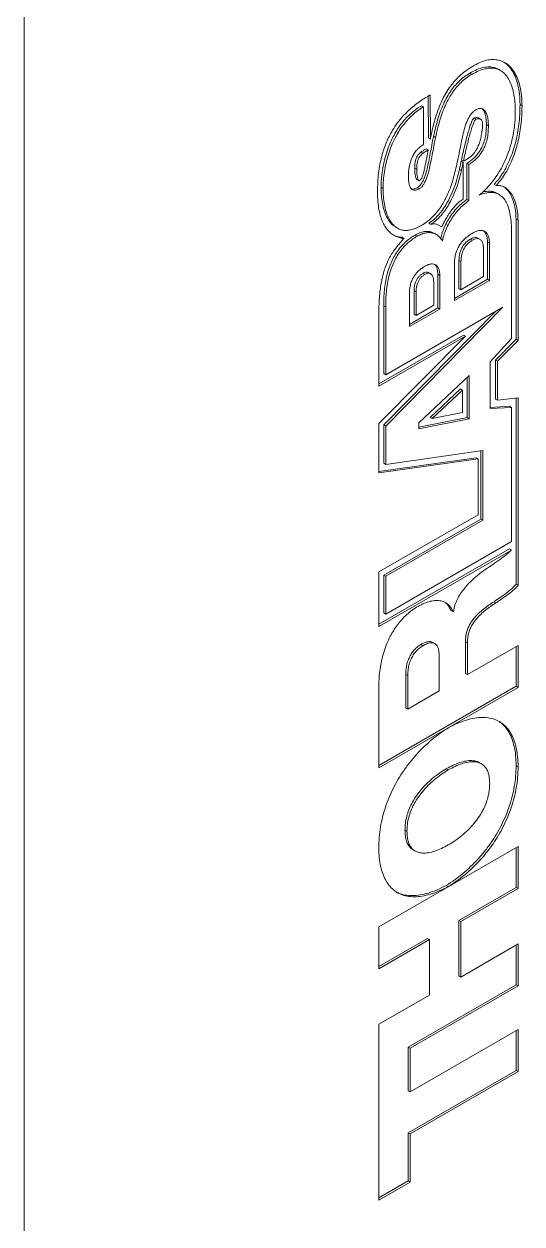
# Model space of a CAD drawing. Header units: millimetres. Extents: x 2 to 278, y 1 to 215.
# Drawn here: x 257.38 to 264.12, y 152.03 to 168.29 of the extents above; entities that cross this region are included whole.
import ezdxf

# ---------------------------------------------------------------- set-up
doc = ezdxf.new("R2010")
doc.units = ezdxf.units.MM

msp = doc.modelspace()

# ---------------------------------------------------------------- linework, layer by layer
at = {"color": 7, "linetype": 'Continuous', "lineweight": 18}
for p, q in [((257.377, 144.993), (257.377, 168.793)), ((263.829, 167.658), (263.802, 167.674)), ((263.412, 167.622), (263.439, 167.606)), ((262.879, 166.729), (262.877, 167.328)), ((262.759, 167.181), (262.785, 167.165)), ((262.785, 167.165), (262.785, 166.653)), ((262.852, 166.745), (262.85, 167.312)), ((264.093, 167.196), (264.12, 167.181)), ((263.474, 167.016), (263.501, 167)), ((263.558, 167), (263.531, 167.015)), ((263.638, 166.925), (263.665, 166.91)), ((262.852, 166.745), (262.879, 166.729)), ((262.923, 166.768), (262.95, 166.753)), ((262.752, 166.552), (262.779, 166.536)), ((262.823, 166.598), (262.85, 166.582)), ((263.295, 166.428), (263.322, 166.412)), ((263.299, 166.443), (263.326, 166.428)), ((263.322, 166.412), (263.322, 165.916)), ((263.374, 165.911), (263.374, 166.401)), ((263.374, 166.401), (263.401, 166.385)), ((263.401, 165.895), (263.401, 166.385)), ((262.667, 166.337), (262.694, 166.322)), ((263.272, 166.318), (263.299, 166.302)), ((262.212, 166.077), (262.239, 166.061)), ((262.696, 166.182), (262.723, 166.166)), ((262.699, 166.069), (262.726, 166.053)), ((263.741, 166.115), (263.768, 166.099)), ((263.374, 165.911), (263.401, 165.895)), ((263.81, 165.978), (263.783, 165.994)), ((262.408, 165.537), (262.435, 165.522)), ((262.856, 165.59), (262.882, 165.575)), ((264.04, 164.018), (264.04, 165.644)), ((264.04, 165.644), (264.067, 165.629)), ((264.067, 164.002), (264.067, 165.629)), ((262.495, 165.399), (262.522, 165.383)), ((262.673, 165.428), (262.7, 165.413)), ((262.96, 165.437), (262.933, 165.453)), ((263.42, 165.374), (263.447, 165.358)), ((263.549, 165.372), (263.522, 165.387)), ((263.979, 165.465), (263.979, 164.026)), ((263.599, 164.865), (263.599, 165.245)), ((263.653, 165.336), (263.653, 164.83)), ((263.653, 165.336), (263.68, 165.321)), ((263.68, 165.321), (263.68, 164.814)), ((263.205, 164.54), (263.205, 165.047)), ((263.266, 165.084), (263.266, 164.704)), ((263.266, 165.084), (263.293, 165.069)), ((263.293, 165.069), (263.293, 164.688)), ((262.779, 164.911), (262.806, 164.896)), ((262.882, 164.905), (262.855, 164.921)), ((262.981, 164.898), (262.981, 164.442)), ((262.981, 164.898), (263.008, 164.882)), ((262.924, 164.477), (262.924, 164.796)), ((263.008, 164.882), (263.008, 164.426)), ((263.205, 164.571), (263.653, 164.83)), ((263.205, 164.54), (263.68, 164.814)), ((263.293, 164.688), (263.599, 164.865)), ((263.653, 164.83), (263.68, 164.814)), ((262.595, 164.188), (262.595, 164.644)), ((262.659, 164.674), (262.659, 164.356)), ((262.659, 164.674), (262.686, 164.659)), ((262.686, 164.659), (262.686, 164.34)), ((263.266, 164.704), (263.293, 164.688)), ((262.247, 163.551), (262.247, 164.472)), ((262.247, 164.472), (262.274, 164.456)), ((262.247, 162.857), (263.763, 164.395)), ((262.274, 163.536), (262.274, 164.456)), ((262.274, 162.841), (263.861, 164.452)), ((263.861, 164.452), (262.274, 163.536)), ((262.981, 164.442), (262.595, 164.219)), ((263.008, 164.426), (262.595, 164.188)), ((262.686, 164.34), (262.924, 164.477)), ((262.981, 164.442), (263.008, 164.426)), ((262.181, 164.341), (262.181, 163.38)), ((262.659, 164.356), (262.686, 164.34)), ((262.181, 163.411), (263.329, 164.073)), ((263.329, 164.073), (263.356, 164.058)), ((262.181, 163.38), (263.356, 164.058)), ((263.356, 164.058), (262.181, 162.877)), ((263.979, 164.026), (263.689, 163.713)), ((263.762, 163.733), (264.04, 164.018)), ((263.789, 163.718), (264.067, 164.002)), ((264.04, 164.018), (264.067, 164.002)), ((263.689, 163.713), (263.689, 163.077)), ((263.762, 163.205), (263.762, 163.733)), ((263.762, 163.733), (263.789, 163.718)), ((263.789, 163.19), (263.789, 163.718)), ((262.247, 163.551), (262.274, 163.536)), ((262.723, 162.884), (263.404, 163.525)), ((263.377, 163.5), (263.377, 162.955)), ((263.404, 163.525), (263.404, 162.94)), ((263.286, 163.343), (262.875, 162.958)), ((263.313, 163.328), (262.902, 162.942)), ((263.286, 163.343), (263.313, 163.328)), ((263.313, 163.025), (263.313, 163.328)), ((263.689, 163.094), (263.949, 163.109)), ((263.762, 163.205), (263.789, 163.19)), ((264.067, 163.221), (263.789, 163.19)), ((263.949, 163.109), (263.976, 163.094)), ((264.04, 163.218), (264.04, 160.699)), ((264.067, 163.221), (264.067, 160.683)), ((262.723, 162.825), (263.377, 162.955)), ((262.723, 162.804), (263.404, 162.94)), ((262.875, 162.958), (262.902, 162.942)), ((262.902, 162.942), (263.313, 163.025)), ((263.377, 162.955), (263.404, 162.94)), ((263.689, 163.077), (263.976, 163.094)), ((263.976, 163.094), (263.976, 161.275)), ((262.181, 162.877), (262.181, 162.205)), ((262.247, 162.336), (262.247, 162.857)), ((262.247, 162.857), (262.274, 162.841)), ((262.274, 162.32), (262.274, 162.841)), ((262.723, 162.804), (262.723, 162.884)), ((263.591, 162.509), (262.274, 162.32)), ((263.564, 161.581), (263.564, 162.505)), ((263.591, 161.565), (263.591, 162.509)), ((262.181, 162.224), (263.498, 162.41)), ((262.181, 162.205), (263.525, 162.395)), ((262.247, 162.336), (262.274, 162.32)), ((263.498, 162.41), (263.525, 162.395)), ((263.525, 162.395), (263.525, 161.639)), ((263.525, 161.639), (262.181, 160.864)), ((262.247, 160.821), (263.564, 161.581)), ((262.274, 160.805), (263.591, 161.565)), ((263.564, 161.581), (263.591, 161.565)), ((262.181, 160.155), (263.952, 161.176)), ((262.181, 160.124), (263.979, 161.16)), ((263.976, 161.275), (262.274, 160.292)), ((263.952, 161.176), (263.979, 161.16)), ((262.181, 160.864), (262.181, 160.124)), ((262.247, 160.308), (262.247, 160.821)), ((262.247, 160.821), (262.274, 160.805)), ((262.274, 160.292), (262.274, 160.805)), ((264.04, 160.699), (264.067, 160.683)), ((263.158, 160.342), (263.185, 160.327)), ((263.185, 160.327), (263.19, 160.33)), ((263.739, 160.46), (263.766, 160.445)), ((262.247, 160.308), (262.274, 160.292)), ((262.749, 159.88), (262.776, 159.864)), ((262.939, 159.893), (262.912, 159.908)), ((263.353, 159.919), (263.353, 159.488)), ((263.353, 159.919), (263.38, 159.904)), ((263.38, 159.904), (263.38, 159.472)), ((263.38, 159.472), (264.067, 159.868)), ((264.04, 159.853), (264.04, 159.314)), ((264.067, 159.868), (264.067, 159.299)), ((262.998, 159.251), (262.998, 159.729)), ((262.546, 159.475), (262.546, 159.021)), ((262.546, 159.475), (262.573, 159.459)), ((262.573, 159.459), (262.573, 159.006)), ((263.353, 159.488), (263.38, 159.472)), ((262.181, 158.21), (262.181, 159.325)), ((264.04, 159.314), (262.181, 158.241)), ((264.067, 159.299), (262.181, 158.21)), ((262.573, 159.006), (262.998, 159.251)), ((264.04, 159.314), (264.067, 159.299)), ((262.546, 159.021), (262.573, 159.006)), ((263.57, 158.264), (263.543, 158.279)), ((264.04, 158.237), (264.067, 158.222)), ((263.095, 158.197), (263.122, 158.181)), ((262.535, 157.365), (262.562, 157.35)), ((262.181, 156.055), (264.067, 157.144)), ((262.647, 157.097), (262.674, 157.082)), ((264.04, 157.128), (264.04, 156.59)), ((264.067, 157.144), (264.067, 156.574)), ((263.095, 156.617), (263.122, 156.601)), ((264.04, 156.59), (263.263, 156.141)), ((264.04, 156.59), (264.067, 156.574)), ((264.067, 156.574), (263.29, 156.126)), ((263.263, 156.141), (263.263, 155.391)), ((263.263, 156.141), (263.29, 156.126)), ((263.29, 156.126), (263.29, 155.375)), ((262.181, 155.485), (262.181, 156.055)), ((262.841, 155.897), (262.181, 155.516)), ((262.868, 155.882), (262.181, 155.485)), ((262.841, 155.897), (262.868, 155.882)), ((262.868, 155.131), (262.868, 155.882)), ((263.29, 155.375), (264.067, 155.824)), ((264.04, 155.808), (264.04, 155.27)), ((264.067, 155.824), (264.067, 155.254)), ((263.263, 155.391), (263.29, 155.375)), ((262.181, 154.735), (262.868, 155.131)), ((264.04, 155.27), (262.577, 154.425)), ((264.067, 155.254), (262.604, 154.409)), ((264.04, 155.27), (264.067, 155.254)), ((262.181, 152.353), (262.181, 154.735)), ((262.604, 153.819), (264.067, 154.663)), ((264.04, 154.648), (264.04, 154.109)), ((264.067, 154.663), (264.067, 154.094)), ((262.577, 154.425), (262.577, 153.834)), ((262.577, 154.425), (262.604, 154.409)), ((262.604, 154.409), (262.604, 153.819)), ((264.04, 154.109), (262.577, 153.265)), ((264.067, 154.094), (262.604, 153.249)), ((264.04, 154.109), (264.067, 154.094)), ((262.577, 153.834), (262.604, 153.819)), ((262.577, 153.265), (262.577, 152.612)), ((262.577, 153.265), (262.604, 153.249)), ((262.604, 153.249), (262.604, 152.597)), ((262.577, 152.612), (262.181, 152.384)), ((262.604, 152.597), (262.181, 152.353)), ((262.577, 152.612), (262.604, 152.597))]:
    msp.add_line(p, q, dxfattribs=at)
for points, knots in [([(263.476, 167.73), (263.443, 167.71), (263.381, 167.672), (263.293, 167.602), (263.216, 167.527), (263.149, 167.445), (263.09, 167.357), (263.037, 167.258), (262.989, 167.145), (262.947, 167.019), (262.911, 166.885), (262.892, 166.794), (262.882, 166.746)], [0, 0, 0, 0, 0.109799, 0.208177, 0.298058, 0.382594, 0.464941, 0.547939, 0.649641, 0.758011, 0.874563, 1, 1, 1, 1]), ([(263.412, 167.622), (263.445, 167.639), (263.508, 167.673), (263.597, 167.701), (263.677, 167.71), (263.746, 167.701), (263.784, 167.682), (263.802, 167.673)], [0, 0, 0, 0, 0.229514, 0.440201, 0.637536, 0.826735, 1, 1, 1, 1]), ([(263.439, 167.606), (263.472, 167.624), (263.535, 167.657), (263.624, 167.685), (263.704, 167.694), (263.774, 167.685), (263.834, 167.659), (263.886, 167.617), (263.93, 167.561), (263.967, 167.489), (263.996, 167.403), (264.015, 167.306), (264.027, 167.202), (264.029, 167.127), (264.029, 167.089)], [0, 0, 0, 0, 0.091949, 0.176355, 0.255412, 0.331209, 0.405577, 0.479968, 0.5554, 0.640274, 0.727431, 0.816755, 0.907825, 1, 1, 1, 1]), ([(264.12, 167.181), (264.118, 167.228), (264.116, 167.321), (264.094, 167.445), (264.061, 167.552), (264.016, 167.642), (263.96, 167.714), (263.895, 167.765), (263.823, 167.797), (263.745, 167.81), (263.661, 167.804), (263.57, 167.779), (263.508, 167.746), (263.476, 167.73)], [0, 0, 0, 0, 0.109685, 0.21443, 0.31466, 0.410794, 0.503291, 0.5927, 0.674805, 0.755537, 0.835842, 0.916876, 1, 1, 1, 1]), ([(264.093, 167.196), (264.091, 167.244), (264.089, 167.336), (264.067, 167.46), (264.034, 167.568), (263.989, 167.657), (263.937, 167.727), (263.894, 167.757), (263.875, 167.771)], [0, 0, 0, 0, 0.189719, 0.370893, 0.544258, 0.710537, 0.870526, 1, 1, 1, 1]), ([(262.923, 166.768), (262.931, 166.805), (262.947, 166.878), (262.976, 166.987), (263.011, 167.096), (263.054, 167.202), (263.101, 167.297), (263.153, 167.38), (263.207, 167.451), (263.268, 167.516), (263.338, 167.575), (263.387, 167.606), (263.412, 167.622)], [0, 0, 0, 0, 0.113726, 0.22698, 0.338286, 0.446853, 0.552915, 0.635554, 0.71917, 0.805944, 0.898565, 1, 1, 1, 1]), ([(262.95, 166.753), (262.958, 166.789), (262.974, 166.862), (263.003, 166.972), (263.038, 167.08), (263.081, 167.186), (263.128, 167.281), (263.18, 167.364), (263.234, 167.435), (263.295, 167.5), (263.365, 167.56), (263.414, 167.59), (263.439, 167.606)], [0, 0, 0, 0, 0.113726, 0.22698, 0.338286, 0.446853, 0.552915, 0.635554, 0.71917, 0.805944, 0.898565, 1, 1, 1, 1]), ([(262.877, 167.328), (262.854, 167.314), (262.807, 167.287), (262.734, 167.239), (262.658, 167.182), (262.582, 167.116), (262.506, 167.039), (262.432, 166.95), (262.371, 166.859), (262.322, 166.77), (262.283, 166.684), (262.248, 166.591), (262.218, 166.491), (262.194, 166.382), (262.176, 166.265), (262.165, 166.139), (262.164, 166.054), (262.163, 166.01)], [0, 0, 0, 0, 0.056164, 0.116151, 0.178813, 0.24334, 0.309404, 0.377311, 0.448134, 0.499496, 0.55392, 0.612334, 0.67574, 0.74518, 0.821694, 0.906303, 1, 1, 1, 1]), ([(262.212, 166.077), (262.213, 166.114), (262.214, 166.188), (262.228, 166.303), (262.25, 166.419), (262.281, 166.536), (262.322, 166.651), (262.37, 166.755), (262.422, 166.847), (262.476, 166.926), (262.537, 167.001), (262.605, 167.069), (262.679, 167.131), (262.732, 167.164), (262.759, 167.181)], [0, 0, 0, 0, 0.09665, 0.192571, 0.287049, 0.379597, 0.470064, 0.558763, 0.627816, 0.697077, 0.767566, 0.840557, 0.917512, 1, 1, 1, 1]), ([(262.239, 166.061), (262.24, 166.098), (262.241, 166.172), (262.255, 166.287), (262.277, 166.404), (262.308, 166.521), (262.349, 166.636), (262.397, 166.739), (262.449, 166.831), (262.503, 166.911), (262.564, 166.985), (262.632, 167.054), (262.706, 167.116), (262.758, 167.148), (262.785, 167.165)], [0, 0, 0, 0, 0.09665, 0.192571, 0.287049, 0.379597, 0.470064, 0.558763, 0.627816, 0.697077, 0.767566, 0.840557, 0.917512, 1, 1, 1, 1]), ([(263.741, 166.115), (263.761, 166.137), (263.803, 166.182), (263.86, 166.266), (263.915, 166.363), (263.965, 166.473), (264.005, 166.587), (264.037, 166.701), (264.061, 166.815), (264.079, 166.936), (264.091, 167.065), (264.092, 167.151), (264.093, 167.196)], [0, 0, 0, 0, 0.073949, 0.154251, 0.242145, 0.338992, 0.446269, 0.538923, 0.639789, 0.749692, 0.869477, 1, 1, 1, 1]), ([(263.768, 166.099), (263.788, 166.121), (263.83, 166.167), (263.887, 166.25), (263.942, 166.347), (263.992, 166.458), (264.032, 166.571), (264.064, 166.685), (264.088, 166.799), (264.106, 166.921), (264.117, 167.05), (264.119, 167.136), (264.12, 167.181)], [0, 0, 0, 0, 0.073949, 0.154251, 0.242145, 0.338992, 0.446269, 0.538923, 0.639789, 0.749692, 0.869477, 1, 1, 1, 1]), ([(263.491, 167.124), (263.48, 167.116), (263.457, 167.1), (263.425, 167.064), (263.398, 167.021), (263.375, 166.972), (263.354, 166.917), (263.333, 166.845), (263.312, 166.756), (263.29, 166.648), (263.269, 166.534), (263.253, 166.456), (263.244, 166.416)], [0, 0, 0, 0, 0.060837, 0.118788, 0.17896, 0.244712, 0.317645, 0.398139, 0.532159, 0.679604, 0.836844, 1, 1, 1, 1]), ([(263.299, 166.443), (263.306, 166.478), (263.321, 166.546), (263.345, 166.645), (263.368, 166.739), (263.391, 166.824), (263.413, 166.897), (263.431, 166.948), (263.446, 166.981), (263.455, 166.997), (263.462, 167.007), (263.469, 167.013), (263.472, 167.015), (263.474, 167.016)], [0, 0, 0, 0, 0.179068, 0.353284, 0.516931, 0.664371, 0.790119, 0.889091, 0.927298, 0.957713, 0.973958, 0.98763, 1, 1, 1, 1]), ([(263.326, 166.428), (263.333, 166.462), (263.348, 166.53), (263.372, 166.63), (263.395, 166.724), (263.418, 166.809), (263.44, 166.881), (263.458, 166.933), (263.473, 166.965), (263.482, 166.981), (263.489, 166.992), (263.495, 166.998), (263.499, 167), (263.501, 167)], [0, 0, 0, 0, 0.179068, 0.353284, 0.516931, 0.664371, 0.790119, 0.889091, 0.927298, 0.957713, 0.973958, 0.98763, 1, 1, 1, 1]), ([(263.474, 167.016), (263.484, 167.018), (263.502, 167.022), (263.521, 167.021), (263.529, 167.015), (263.53, 167.014)], [0, 0, 0, 0, 0.468211, 0.885406, 1, 1, 1, 1]), ([(263.665, 166.91), (263.664, 166.935), (263.663, 166.985), (263.65, 167.05), (263.63, 167.099), (263.603, 167.13), (263.573, 167.145), (263.535, 167.145), (263.506, 167.131), (263.491, 167.124)], [0, 0, 0, 0, 0.185532, 0.365482, 0.534006, 0.651855, 0.764419, 0.877399, 1, 1, 1, 1]), ([(263.501, 167), (263.511, 167.003), (263.529, 167.007), (263.553, 167.004), (263.571, 166.991), (263.582, 166.967), (263.587, 166.932), (263.585, 166.885), (263.578, 166.827), (263.569, 166.784), (263.565, 166.76)], [0, 0, 0, 0, 0.105828, 0.200125, 0.290507, 0.387031, 0.499535, 0.635709, 0.801136, 1, 1, 1, 1]), ([(264.029, 167.089), (264.028, 167.045), (264.026, 166.956), (264.008, 166.818), (263.978, 166.68), (263.936, 166.544), (263.885, 166.421), (263.828, 166.312), (263.768, 166.216), (263.7, 166.126), (263.624, 166.042), (263.569, 165.994), (263.541, 165.97)], [0, 0, 0, 0, 0.120787, 0.238261, 0.352176, 0.462646, 0.57028, 0.653688, 0.737031, 0.821521, 0.908625, 1, 1, 1, 1]), ([(263.638, 166.925), (263.637, 166.95), (263.636, 167), (263.623, 167.065), (263.605, 167.113), (263.586, 167.132), (263.579, 167.139)], [0, 0, 0, 0, 0.294721, 0.580576, 0.84828, 1, 1, 1, 1]), ([(263.374, 166.401), (263.395, 166.415), (263.434, 166.441), (263.488, 166.49), (263.533, 166.544), (263.569, 166.601), (263.6, 166.668), (263.622, 166.747), (263.636, 166.836), (263.637, 166.894), (263.638, 166.925)], [0, 0, 0, 0, 0.132018, 0.247652, 0.351944, 0.450498, 0.548788, 0.684353, 0.833749, 1, 1, 1, 1]), ([(263.401, 166.385), (263.422, 166.399), (263.461, 166.426), (263.515, 166.475), (263.56, 166.528), (263.596, 166.585), (263.627, 166.653), (263.649, 166.731), (263.663, 166.82), (263.664, 166.879), (263.665, 166.91)], [0, 0, 0, 0, 0.132018, 0.247652, 0.351944, 0.450498, 0.548788, 0.684353, 0.833749, 1, 1, 1, 1]), ([(262.699, 166.069), (262.709, 166.076), (262.73, 166.09), (262.758, 166.125), (262.781, 166.166), (262.801, 166.213), (262.819, 166.267), (262.838, 166.338), (262.857, 166.427), (262.878, 166.535), (262.898, 166.649), (262.914, 166.728), (262.923, 166.768)], [0, 0, 0, 0, 0.054294, 0.107359, 0.16459, 0.229085, 0.302029, 0.383448, 0.52004, 0.670993, 0.832345, 1, 1, 1, 1]), ([(262.726, 166.053), (262.736, 166.06), (262.757, 166.074), (262.785, 166.109), (262.808, 166.15), (262.828, 166.198), (262.846, 166.252), (262.865, 166.323), (262.884, 166.412), (262.905, 166.519), (262.925, 166.634), (262.941, 166.713), (262.95, 166.753)], [0, 0, 0, 0, 0.054294, 0.107359, 0.16459, 0.229085, 0.302029, 0.383448, 0.52004, 0.670993, 0.832345, 1, 1, 1, 1]), ([(262.882, 166.746), (262.882, 166.743), (262.88, 166.737), (262.879, 166.732), (262.879, 166.729)], [0, 0, 0, 0, 0.558105, 1, 1, 1, 1]), ([(263.565, 166.76), (263.559, 166.737), (263.55, 166.696), (263.53, 166.639), (263.506, 166.59), (263.48, 166.55), (263.449, 166.513), (263.411, 166.481), (263.369, 166.453), (263.34, 166.436), (263.326, 166.428)], [0, 0, 0, 0, 0.162005, 0.296686, 0.411186, 0.512996, 0.609023, 0.73429, 0.864307, 1, 1, 1, 1]), ([(262.785, 166.653), (262.768, 166.642), (262.734, 166.622), (262.688, 166.575), (262.651, 166.521), (262.624, 166.463), (262.604, 166.402), (262.59, 166.34), (262.582, 166.277), (262.582, 166.238), (262.581, 166.218)], [0, 0, 0, 0, 0.137255, 0.258285, 0.373213, 0.489428, 0.610618, 0.737343, 0.868069, 1, 1, 1, 1]), ([(262.667, 166.337), (262.668, 166.357), (262.669, 166.392), (262.677, 166.441), (262.691, 166.484), (262.718, 166.524), (262.74, 166.542), (262.752, 166.552)], [0, 0, 0, 0, 0.269685, 0.474987, 0.635133, 0.804361, 1, 1, 1, 1]), ([(262.694, 166.322), (262.695, 166.341), (262.696, 166.376), (262.704, 166.425), (262.718, 166.469), (262.745, 166.508), (262.767, 166.527), (262.779, 166.536)], [0, 0, 0, 0, 0.269685, 0.474987, 0.635133, 0.804361, 1, 1, 1, 1]), ([(262.85, 166.582), (262.843, 166.547), (262.831, 166.484), (262.814, 166.398), (262.8, 166.329), (262.788, 166.275), (262.776, 166.233), (262.764, 166.202), (262.748, 166.178), (262.736, 166.17), (262.73, 166.166)], [0, 0, 0, 0, 0.247302, 0.449093, 0.609823, 0.734094, 0.827009, 0.895068, 0.948108, 1, 1, 1, 1]), ([(262.752, 166.552), (262.758, 166.557), (262.77, 166.566), (262.788, 166.577), (262.805, 166.588), (262.817, 166.594), (262.823, 166.598)], [0, 0, 0, 0, 0.266199, 0.517552, 0.736529, 1, 1, 1, 1]), ([(262.779, 166.536), (262.785, 166.541), (262.797, 166.55), (262.815, 166.562), (262.832, 166.572), (262.844, 166.579), (262.85, 166.582)], [0, 0, 0, 0, 0.266199, 0.517552, 0.736529, 1, 1, 1, 1]), ([(263.244, 166.416), (263.236, 166.38), (263.22, 166.307), (263.191, 166.198), (263.157, 166.089), (263.115, 165.982), (263.068, 165.886), (263.016, 165.803), (262.962, 165.731), (262.9, 165.664), (262.83, 165.604), (262.781, 165.573), (262.755, 165.557)], [0, 0, 0, 0, 0.112461, 0.225065, 0.33615, 0.444749, 0.550953, 0.633729, 0.71752, 0.804573, 0.897695, 1, 1, 1, 1]), ([(263.272, 166.318), (263.276, 166.338), (263.284, 166.375), (263.292, 166.412), (263.295, 166.428)], [0, 0, 0, 0, 0.55694, 1, 1, 1, 1]), ([(263.299, 166.302), (263.303, 166.323), (263.311, 166.359), (263.319, 166.396), (263.322, 166.412)], [0, 0, 0, 0, 0.55694, 1, 1, 1, 1]), ([(262.581, 166.218), (262.582, 166.199), (262.583, 166.161), (262.592, 166.111), (262.608, 166.072), (262.63, 166.046), (262.656, 166.034), (262.688, 166.035), (262.713, 166.047), (262.726, 166.053)], [0, 0, 0, 0, 0.169559, 0.342182, 0.509513, 0.629436, 0.746377, 0.866499, 1, 1, 1, 1]), ([(262.696, 166.182), (262.695, 166.182), (262.692, 166.184), (262.687, 166.194), (262.681, 166.211), (262.675, 166.236), (262.67, 166.268), (262.667, 166.303), (262.667, 166.326), (262.667, 166.337)], [0, 0, 0, 0, 0.009284, 0.10251, 0.228886, 0.37943, 0.598897, 0.814915, 1, 1, 1, 1]), ([(262.73, 166.166), (262.729, 166.166), (262.727, 166.165), (262.724, 166.165), (262.719, 166.168), (262.713, 166.178), (262.708, 166.195), (262.702, 166.221), (262.697, 166.252), (262.694, 166.287), (262.694, 166.311), (262.694, 166.322)], [0, 0, 0, 0, 0.017388, 0.036482, 0.058641, 0.147222, 0.267302, 0.410346, 0.61888, 0.824136, 1, 1, 1, 1]), ([(262.856, 165.59), (262.877, 165.604), (262.921, 165.632), (262.983, 165.693), (263.041, 165.763), (263.093, 165.843), (263.146, 165.94), (263.196, 166.054), (263.241, 166.185), (263.261, 166.273), (263.272, 166.318)], [0, 0, 0, 0, 0.103099, 0.204441, 0.307041, 0.412936, 0.523247, 0.674889, 0.834275, 1, 1, 1, 1]), ([(262.882, 165.575), (262.904, 165.589), (262.948, 165.617), (263.01, 165.677), (263.068, 165.747), (263.12, 165.827), (263.173, 165.924), (263.223, 166.039), (263.268, 166.17), (263.288, 166.257), (263.299, 166.302)], [0, 0, 0, 0, 0.103099, 0.204441, 0.307041, 0.412936, 0.523247, 0.674889, 0.834275, 1, 1, 1, 1]), ([(262.409, 165.539), (262.397, 165.545), (262.368, 165.562), (262.326, 165.608), (262.284, 165.677), (262.251, 165.764), (262.228, 165.861), (262.214, 165.965), (262.213, 166.04), (262.212, 166.077)], [0, 0, 0, 0, 0.077005, 0.203912, 0.359571, 0.518707, 0.679972, 0.841262, 1, 1, 1, 1]), ([(262.755, 165.557), (262.732, 165.545), (262.689, 165.522), (262.626, 165.501), (262.569, 165.491), (262.511, 165.492), (262.455, 165.508), (262.401, 165.542), (262.353, 165.592), (262.311, 165.661), (262.278, 165.748), (262.255, 165.845), (262.241, 165.95), (262.24, 166.024), (262.239, 166.061)], [0, 0, 0, 0, 0.069333, 0.134456, 0.196597, 0.256883, 0.335974, 0.415195, 0.495602, 0.594227, 0.695055, 0.797231, 0.899424, 1, 1, 1, 1]), ([(262.626, 166.053), (262.627, 166.053), (262.637, 166.048), (262.662, 166.051), (262.686, 166.063), (262.699, 166.069)], [0, 0, 0, 0, 0.050038, 0.499962, 1, 1, 1, 1]), ([(263.583, 166.008), (263.588, 166.01), (263.62, 166.021), (263.674, 166.024), (263.736, 166.018), (263.768, 166), (263.782, 165.993)], [0, 0, 0, 0, 0.0718571, 0.4188561, 0.7473182, 1, 1, 1, 1]), ([(264.067, 165.629), (264.065, 165.668), (264.061, 165.745), (264.04, 165.848), (264.008, 165.937), (263.967, 166.004), (263.923, 166.052), (263.877, 166.083), (263.826, 166.101), (263.787, 166.1), (263.768, 166.099)], [0, 0, 0, 0, 0.157039, 0.310241, 0.458256, 0.599837, 0.706052, 0.807737, 0.90534, 1, 1, 1, 1]), ([(264.04, 165.644), (264.038, 165.683), (264.034, 165.761), (264.013, 165.863), (263.981, 165.952), (263.94, 166.019), (263.909, 166.056), (263.892, 166.068), (263.891, 166.068)], [0, 0, 0, 0, 0.220295, 0.435208, 0.642844, 0.841454, 0.990454, 1, 1, 1, 1]), ([(262.163, 166.01), (262.164, 165.966), (262.166, 165.884), (262.181, 165.773), (262.204, 165.678), (262.234, 165.6), (262.27, 165.536), (262.312, 165.482), (262.36, 165.439), (262.414, 165.409), (262.467, 165.39), (262.504, 165.385), (262.522, 165.383)], [0, 0, 0, 0, 0.1347, 0.257726, 0.370578, 0.474586, 0.570867, 0.660291, 0.757663, 0.846824, 0.92776, 1, 1, 1, 1]), ([(263.02, 165.383), (263.026, 165.408), (263.04, 165.463), (263.074, 165.547), (263.118, 165.633), (263.171, 165.714), (263.232, 165.789), (263.301, 165.857), (263.35, 165.893), (263.374, 165.911)], [0, 0, 0, 0, 0.1235553, 0.2671533, 0.4075729, 0.5469783, 0.6940978, 0.8444366, 1, 1, 1, 1]), ([(263.322, 165.916), (263.304, 165.905), (263.269, 165.881), (263.218, 165.831), (263.172, 165.776), (263.13, 165.716), (263.092, 165.655), (263.06, 165.596), (263.043, 165.558), (263.035, 165.541)], [0, 0, 0, 0, 0.151464, 0.301566, 0.451295, 0.598811, 0.746898, 0.882798, 1, 1, 1, 1]), ([(263.042, 165.351), (263.05, 165.382), (263.065, 165.442), (263.101, 165.532), (263.145, 165.617), (263.198, 165.698), (263.259, 165.773), (263.328, 165.841), (263.376, 165.877), (263.401, 165.895)], [0, 0, 0, 0, 0.145382, 0.285404, 0.422326, 0.55826, 0.701716, 0.848311, 1, 1, 1, 1]), ([(263.541, 165.97), (263.57, 165.981), (263.625, 166.001), (263.701, 166.009), (263.767, 166), (263.823, 165.974), (263.869, 165.932), (263.909, 165.873), (263.941, 165.795), (263.963, 165.697), (263.976, 165.586), (263.978, 165.506), (263.979, 165.465)], [0, 0, 0, 0, 0.100197, 0.192591, 0.280048, 0.365303, 0.450713, 0.538092, 0.645213, 0.757828, 0.876199, 1, 1, 1, 1]), ([(263.035, 165.541), (263.023, 165.546), (262.999, 165.558), (262.964, 165.575), (262.925, 165.583), (262.897, 165.577), (262.882, 165.575)], [0, 0, 0, 0, 0.255092, 0.530391, 0.757573, 1, 1, 1, 1]), ([(262.522, 165.383), (262.507, 165.367), (262.478, 165.333), (262.434, 165.281), (262.389, 165.224), (262.346, 165.159), (262.305, 165.084), (262.273, 165.007), (262.248, 164.931), (262.228, 164.856), (262.212, 164.772), (262.198, 164.679), (262.188, 164.576), (262.182, 164.462), (262.181, 164.383), (262.181, 164.341)], [0, 0, 0, 0, 0.055653, 0.112849, 0.172152, 0.234834, 0.303237, 0.380788, 0.44028, 0.507173, 0.582843, 0.66865, 0.765922, 0.875952, 1, 1, 1, 1]), ([(262.247, 164.472), (262.247, 164.506), (262.247, 164.574), (262.255, 164.679), (262.269, 164.786), (262.291, 164.893), (262.321, 164.993), (262.359, 165.084), (262.403, 165.165), (262.451, 165.236), (262.502, 165.295), (262.554, 165.345), (262.611, 165.391), (262.652, 165.415), (262.673, 165.428)], [0, 0, 0, 0, 0.104042, 0.207975, 0.310059, 0.409035, 0.504375, 0.581443, 0.657457, 0.734349, 0.794251, 0.85753, 0.92563, 1, 1, 1, 1]), ([(262.274, 164.456), (262.274, 164.49), (262.274, 164.558), (262.282, 164.664), (262.296, 164.771), (262.318, 164.878), (262.348, 164.977), (262.386, 165.068), (262.43, 165.15), (262.478, 165.22), (262.529, 165.279), (262.581, 165.329), (262.638, 165.375), (262.679, 165.4), (262.7, 165.413)], [0, 0, 0, 0, 0.104042, 0.207975, 0.310059, 0.409035, 0.504375, 0.581443, 0.657457, 0.734349, 0.794251, 0.85753, 0.92563, 1, 1, 1, 1]), ([(262.39, 165.425), (262.407, 165.418), (262.44, 165.405), (262.477, 165.401), (262.495, 165.399)], [0, 0, 0, 0, 0.528387, 1, 1, 1, 1]), ([(262.673, 165.428), (262.694, 165.439), (262.735, 165.461), (262.794, 165.477), (262.848, 165.48), (262.895, 165.472), (262.921, 165.458), (262.933, 165.451)], [0, 0, 0, 0, 0.21551, 0.423659, 0.628167, 0.832051, 1, 1, 1, 1]), ([(262.7, 165.413), (262.721, 165.424), (262.762, 165.445), (262.821, 165.461), (262.875, 165.464), (262.926, 165.455), (262.971, 165.433), (263.011, 165.399), (263.032, 165.367), (263.042, 165.351)], [0, 0, 0, 0, 0.1445732, 0.2842085, 0.4214009, 0.5581751, 0.7026739, 0.8496655, 1, 1, 1, 1]), ([(263.205, 165.047), (263.205, 165.066), (263.207, 165.104), (263.218, 165.166), (263.239, 165.228), (263.268, 165.285), (263.303, 165.335), (263.343, 165.379), (263.391, 165.419), (263.425, 165.441), (263.444, 165.452)], [0, 0, 0, 0, 0.130628, 0.258059, 0.383003, 0.509009, 0.613182, 0.726528, 0.853873, 1, 1, 1, 1]), ([(263.42, 165.374), (263.405, 165.364), (263.378, 165.347), (263.34, 165.309), (263.311, 165.268), (263.29, 165.223), (263.276, 165.177), (263.268, 165.129), (263.267, 165.099), (263.266, 165.084)], [0, 0, 0, 0, 0.168779, 0.313499, 0.445208, 0.57334, 0.710285, 0.852692, 1, 1, 1, 1]), ([(263.521, 165.386), (263.515, 165.389), (263.499, 165.398), (263.464, 165.396), (263.435, 165.381), (263.42, 165.374)], [0, 0, 0, 0, 0.234959, 0.591388, 1, 1, 1, 1]), ([(263.444, 165.452), (263.462, 165.462), (263.497, 165.48), (263.545, 165.492), (263.585, 165.491), (263.617, 165.478), (263.644, 165.454), (263.664, 165.418), (263.677, 165.373), (263.679, 165.338), (263.68, 165.321)], [0, 0, 0, 0, 0.14897, 0.279925, 0.398432, 0.509129, 0.615236, 0.749644, 0.878877, 1, 1, 1, 1]), ([(263.599, 165.245), (263.598, 165.261), (263.596, 165.295), (263.583, 165.337), (263.56, 165.368), (263.529, 165.382), (263.491, 165.38), (263.462, 165.366), (263.447, 165.358)], [0, 0, 0, 0, 0.1674352, 0.3448472, 0.5247285, 0.6690132, 0.8232186, 1, 1, 1, 1]), ([(263.599, 165.483), (263.604, 165.479), (263.62, 165.466), (263.637, 165.434), (263.65, 165.388), (263.652, 165.353), (263.653, 165.336)], [0, 0, 0, 0, 0.137545, 0.438824, 0.7285, 1, 1, 1, 1]), ([(263.447, 165.358), (263.432, 165.349), (263.405, 165.331), (263.367, 165.294), (263.338, 165.252), (263.317, 165.208), (263.303, 165.161), (263.295, 165.114), (263.294, 165.084), (263.293, 165.069)], [0, 0, 0, 0, 0.168779, 0.313499, 0.445208, 0.57334, 0.710285, 0.852692, 1, 1, 1, 1]), ([(262.595, 164.644), (262.596, 164.662), (262.597, 164.696), (262.607, 164.751), (262.625, 164.807), (262.65, 164.858), (262.681, 164.902), (262.715, 164.941), (262.757, 164.977), (262.787, 164.995), (262.803, 165.005)], [0, 0, 0, 0, 0.133076, 0.262649, 0.38909, 0.515573, 0.619225, 0.731236, 0.856519, 1, 1, 1, 1]), ([(262.779, 164.911), (262.767, 164.904), (262.745, 164.89), (262.716, 164.86), (262.694, 164.826), (262.674, 164.783), (262.661, 164.73), (262.66, 164.693), (262.659, 164.674)], [0, 0, 0, 0, 0.16237, 0.302805, 0.432875, 0.561912, 0.773937, 1, 1, 1, 1]), ([(262.806, 164.896), (262.794, 164.888), (262.772, 164.875), (262.743, 164.844), (262.721, 164.81), (262.701, 164.767), (262.688, 164.715), (262.687, 164.678), (262.686, 164.659)], [0, 0, 0, 0, 0.16237, 0.302805, 0.432875, 0.561912, 0.773937, 1, 1, 1, 1]), ([(262.855, 164.92), (262.851, 164.922), (262.839, 164.929), (262.813, 164.928), (262.791, 164.917), (262.779, 164.911)], [0, 0, 0, 0, 0.2036252, 0.5770771, 1, 1, 1, 1]), ([(262.803, 165.005), (262.819, 165.014), (262.849, 165.029), (262.891, 165.039), (262.925, 165.037), (262.953, 165.025), (262.976, 165.003), (262.994, 164.97), (263.005, 164.929), (263.007, 164.898), (263.008, 164.882)], [0, 0, 0, 0, 0.146221, 0.275112, 0.392406, 0.502785, 0.60937, 0.745303, 0.876637, 1, 1, 1, 1]), ([(262.924, 164.796), (262.923, 164.81), (262.922, 164.837), (262.911, 164.873), (262.894, 164.9), (262.87, 164.913), (262.84, 164.913), (262.818, 164.902), (262.806, 164.896)], [0, 0, 0, 0, 0.172695, 0.354718, 0.536877, 0.680087, 0.830107, 1, 1, 1, 1]), ([(262.933, 165.031), (262.938, 165.028), (262.952, 165.016), (262.967, 164.986), (262.979, 164.944), (262.98, 164.913), (262.981, 164.898)], [0, 0, 0, 0, 0.146021, 0.443193, 0.730309, 1, 1, 1, 1]), ([(263.642, 160.909), (263.652, 160.916), (263.676, 160.932), (263.716, 160.959), (263.763, 160.992), (263.816, 161.029), (263.871, 161.07), (263.926, 161.114), (263.961, 161.145), (263.979, 161.16)], [0, 0, 0, 0, 0.090285, 0.210343, 0.352171, 0.507807, 0.677081, 0.843988, 1, 1, 1, 1]), ([(263.19, 160.33), (263.196, 160.358), (263.209, 160.413), (263.244, 160.495), (263.288, 160.572), (263.34, 160.642), (263.403, 160.714), (263.477, 160.784), (263.559, 160.851), (263.614, 160.89), (263.642, 160.909)], [0, 0, 0, 0, 0.117098, 0.227348, 0.335701, 0.445194, 0.557, 0.70622, 0.855579, 1, 1, 1, 1]), ([(264.04, 160.699), (264.029, 160.686), (264.005, 160.657), (263.962, 160.62), (263.914, 160.582), (263.864, 160.545), (263.815, 160.512), (263.774, 160.484), (263.749, 160.467), (263.739, 160.46)], [0, 0, 0, 0, 0.119032, 0.264752, 0.42696, 0.593512, 0.758631, 0.899234, 1, 1, 1, 1]), ([(264.067, 160.683), (264.056, 160.67), (264.032, 160.642), (263.989, 160.604), (263.941, 160.566), (263.891, 160.53), (263.842, 160.496), (263.801, 160.469), (263.776, 160.452), (263.766, 160.445)], [0, 0, 0, 0, 0.119032, 0.264752, 0.42696, 0.593512, 0.758631, 0.899234, 1, 1, 1, 1]), ([(262.181, 159.325), (262.182, 159.361), (262.183, 159.433), (262.196, 159.546), (262.216, 159.659), (262.246, 159.773), (262.285, 159.884), (262.331, 159.984), (262.381, 160.073), (262.434, 160.15), (262.493, 160.222), (262.56, 160.288), (262.634, 160.349), (262.685, 160.38), (262.712, 160.397)], [0, 0, 0, 0, 0.097485, 0.1938, 0.288236, 0.380348, 0.470079, 0.557888, 0.626273, 0.695025, 0.765302, 0.838501, 0.916188, 1, 1, 1, 1]), ([(262.712, 160.397), (262.74, 160.412), (262.796, 160.442), (262.878, 160.468), (262.955, 160.48), (263.021, 160.474), (263.076, 160.455), (263.12, 160.425), (263.158, 160.383), (263.175, 160.346), (263.185, 160.327)], [0, 0, 0, 0, 0.14255, 0.282816, 0.420955, 0.55767, 0.665063, 0.773558, 0.884608, 1, 1, 1, 1]), ([(263.088, 160.441), (263.089, 160.44), (263.105, 160.43), (263.13, 160.398), (263.148, 160.361), (263.158, 160.342)], [0, 0, 0, 0, 0.035802, 0.508657, 1, 1, 1, 1]), ([(263.739, 160.46), (263.715, 160.445), (263.668, 160.413), (263.599, 160.362), (263.534, 160.307), (263.481, 160.252), (263.44, 160.199), (263.41, 160.15), (263.385, 160.098), (263.367, 160.041), (263.355, 159.98), (263.354, 159.94), (263.353, 159.919)], [0, 0, 0, 0, 0.133109, 0.263595, 0.388495, 0.50642, 0.581793, 0.656052, 0.731579, 0.811602, 0.899828, 1, 1, 1, 1]), ([(263.766, 160.445), (263.742, 160.429), (263.695, 160.398), (263.626, 160.347), (263.561, 160.292), (263.508, 160.236), (263.467, 160.184), (263.437, 160.135), (263.412, 160.082), (263.394, 160.026), (263.382, 159.965), (263.381, 159.925), (263.38, 159.904)], [0, 0, 0, 0, 0.133109, 0.263595, 0.388495, 0.50642, 0.581793, 0.656052, 0.731579, 0.811602, 0.899828, 1, 1, 1, 1]), ([(262.749, 159.88), (262.731, 159.868), (262.696, 159.846), (262.649, 159.796), (262.611, 159.741), (262.581, 159.679), (262.56, 159.612), (262.548, 159.542), (262.546, 159.498), (262.546, 159.475)], [0, 0, 0, 0, 0.150758, 0.285753, 0.414117, 0.543539, 0.685802, 0.837755, 1, 1, 1, 1]), ([(262.776, 159.864), (262.758, 159.852), (262.723, 159.83), (262.676, 159.781), (262.638, 159.725), (262.608, 159.663), (262.587, 159.597), (262.575, 159.527), (262.573, 159.482), (262.573, 159.459)], [0, 0, 0, 0, 0.150758, 0.285753, 0.414117, 0.543539, 0.685802, 0.837755, 1, 1, 1, 1]), ([(262.911, 159.906), (262.907, 159.909), (262.893, 159.92), (262.857, 159.921), (262.806, 159.91), (262.769, 159.89), (262.749, 159.88)], [0, 0, 0, 0, 0.098708, 0.371743, 0.667611, 1, 1, 1, 1]), ([(262.998, 159.729), (262.997, 159.751), (262.996, 159.793), (262.982, 159.844), (262.959, 159.88), (262.927, 159.902), (262.884, 159.906), (262.833, 159.894), (262.796, 159.875), (262.776, 159.864)], [0, 0, 0, 0, 0.161405, 0.304494, 0.434855, 0.559643, 0.693044, 0.8376, 1, 1, 1, 1]), ([(263.125, 158.753), (263.166, 158.774), (263.248, 158.816), (263.367, 158.859), (263.48, 158.886), (263.586, 158.895), (263.685, 158.886), (263.774, 158.859), (263.851, 158.815), (263.916, 158.755), (263.969, 158.681), (264.012, 158.59), (264.043, 158.483), (264.063, 158.36), (264.066, 158.269), (264.067, 158.222)], [0, 0, 0, 0, 0.084026, 0.165593, 0.244966, 0.322489, 0.398605, 0.473869, 0.548964, 0.618349, 0.688978, 0.761626, 0.837115, 0.916289, 1, 1, 1, 1]), ([(262.181, 157.129), (262.182, 157.175), (262.184, 157.266), (262.202, 157.405), (262.23, 157.542), (262.269, 157.676), (262.318, 157.807), (262.376, 157.934), (262.442, 158.056), (262.518, 158.174), (262.603, 158.289), (262.696, 158.398), (262.795, 158.5), (262.901, 158.594), (263.011, 158.68), (263.086, 158.729), (263.125, 158.753)], [0, 0, 0, 0, 0.079983, 0.155789, 0.228161, 0.297839, 0.365549, 0.431976, 0.497755, 0.563456, 0.632736, 0.702955, 0.774506, 0.847705, 0.922804, 1, 1, 1, 1]), ([(263.818, 158.83), (263.82, 158.828), (263.846, 158.813), (263.888, 158.769), (263.942, 158.696), (263.985, 158.606), (264.016, 158.499), (264.036, 158.376), (264.039, 158.284), (264.04, 158.237)], [0, 0, 0, 0, 0.013022, 0.164853, 0.319407, 0.478379, 0.643566, 0.81682, 1, 1, 1, 1]), ([(263.543, 158.279), (263.541, 158.28), (263.527, 158.291), (263.493, 158.301), (263.434, 158.31), (263.362, 158.304), (263.276, 158.282), (263.187, 158.247), (263.126, 158.214), (263.095, 158.197)], [0, 0, 0, 0, 0.013868, 0.137509, 0.263043, 0.440119, 0.622809, 0.810104, 1, 1, 1, 1]), ([(264.04, 158.237), (264.039, 158.191), (264.036, 158.101), (264.018, 157.961), (263.99, 157.824), (263.95, 157.69), (263.901, 157.56), (263.843, 157.433), (263.777, 157.312), (263.701, 157.193), (263.616, 157.079), (263.523, 156.97), (263.424, 156.868), (263.319, 156.775), (263.209, 156.689), (263.133, 156.641), (263.095, 156.617)], [0, 0, 0, 0, 0.079992, 0.155813, 0.228204, 0.297902, 0.365631, 0.432075, 0.497867, 0.563574, 0.632854, 0.703065, 0.7746, 0.847776, 0.922843, 1, 1, 1, 1]), ([(263.682, 157.996), (263.681, 158.024), (263.679, 158.077), (263.664, 158.144), (263.639, 158.198), (263.607, 158.24), (263.566, 158.269), (263.52, 158.286), (263.461, 158.294), (263.389, 158.289), (263.303, 158.267), (263.214, 158.231), (263.153, 158.198), (263.122, 158.181)], [0, 0, 0, 0, 0.090839, 0.17448, 0.253132, 0.32886, 0.403438, 0.478235, 0.554177, 0.661299, 0.771818, 0.885122, 1, 1, 1, 1]), ([(264.067, 158.222), (264.066, 158.175), (264.063, 158.085), (264.045, 157.945), (264.017, 157.809), (263.977, 157.675), (263.928, 157.544), (263.87, 157.418), (263.804, 157.296), (263.728, 157.178), (263.643, 157.064), (263.55, 156.954), (263.451, 156.853), (263.346, 156.759), (263.236, 156.674), (263.16, 156.626), (263.122, 156.601)], [0, 0, 0, 0, 0.079992, 0.155813, 0.228204, 0.297902, 0.365631, 0.432075, 0.497867, 0.563574, 0.632854, 0.703065, 0.7746, 0.847776, 0.922843, 1, 1, 1, 1]), ([(263.095, 158.197), (263.064, 158.178), (263.002, 158.14), (262.91, 158.07), (262.824, 157.992), (262.743, 157.904), (262.677, 157.815), (262.625, 157.726), (262.586, 157.64), (262.557, 157.551), (262.538, 157.457), (262.536, 157.397), (262.535, 157.365)], [0, 0, 0, 0, 0.1169871, 0.2323103, 0.3447059, 0.4535684, 0.5592807, 0.6412742, 0.7239411, 0.8094635, 0.9005094, 1, 1, 1, 1]), ([(263.122, 158.181), (263.091, 158.162), (263.029, 158.124), (262.937, 158.055), (262.851, 157.976), (262.77, 157.889), (262.704, 157.799), (262.652, 157.711), (262.613, 157.625), (262.584, 157.535), (262.565, 157.441), (262.563, 157.381), (262.562, 157.35)], [0, 0, 0, 0, 0.1169871, 0.2323103, 0.3447059, 0.4535684, 0.5592807, 0.6412742, 0.7239411, 0.8094635, 0.9005094, 1, 1, 1, 1]), ([(263.122, 157.165), (263.153, 157.184), (263.215, 157.221), (263.307, 157.291), (263.393, 157.369), (263.473, 157.457), (263.54, 157.547), (263.592, 157.635), (263.631, 157.721), (263.66, 157.811), (263.679, 157.905), (263.681, 157.965), (263.682, 157.996)], [0, 0, 0, 0, 0.116977, 0.232297, 0.344694, 0.453563, 0.559283, 0.641282, 0.723953, 0.809476, 0.900518, 1, 1, 1, 1]), ([(262.535, 157.365), (262.536, 157.338), (262.538, 157.285), (262.553, 157.217), (262.578, 157.163), (262.609, 157.123), (262.635, 157.106), (262.647, 157.098)], [0, 0, 0, 0, 0.229915, 0.441615, 0.640691, 0.83237, 1, 1, 1, 1]), ([(262.562, 157.35), (262.563, 157.322), (262.565, 157.269), (262.58, 157.202), (262.605, 157.147), (262.637, 157.106), (262.677, 157.077), (262.724, 157.06), (262.783, 157.052), (262.855, 157.057), (262.941, 157.079), (263.03, 157.114), (263.091, 157.148), (263.122, 157.165)], [0, 0, 0, 0, 0.0908326, 0.1744695, 0.2531184, 0.3288455, 0.4034228, 0.4782186, 0.55416, 0.6612824, 0.7718024, 0.8851118, 1, 1, 1, 1]), ([(263.122, 156.601), (263.081, 156.58), (262.999, 156.538), (262.88, 156.495), (262.767, 156.468), (262.661, 156.459), (262.563, 156.467), (262.474, 156.494), (262.397, 156.538), (262.332, 156.598), (262.279, 156.672), (262.236, 156.762), (262.205, 156.868), (262.185, 156.991), (262.182, 157.082), (262.181, 157.129)], [0, 0, 0, 0, 0.08407, 0.165672, 0.245071, 0.322611, 0.398735, 0.473998, 0.549083, 0.618453, 0.689063, 0.761688, 0.837153, 0.916307, 1, 1, 1, 1]), ([(263.095, 156.617), (263.054, 156.596), (262.972, 156.554), (262.853, 156.511), (262.74, 156.484), (262.634, 156.474), (262.537, 156.484), (262.472, 156.499), (262.443, 156.516), (262.44, 156.518)], [0, 0, 0, 0, 0.174341, 0.343563, 0.508218, 0.669018, 0.826879, 0.982957, 1, 1, 1, 1])]:
    msp.add_open_spline(points, degree=3, knots=knots, dxfattribs=at)

doc.saveas('drawing.dxf')
